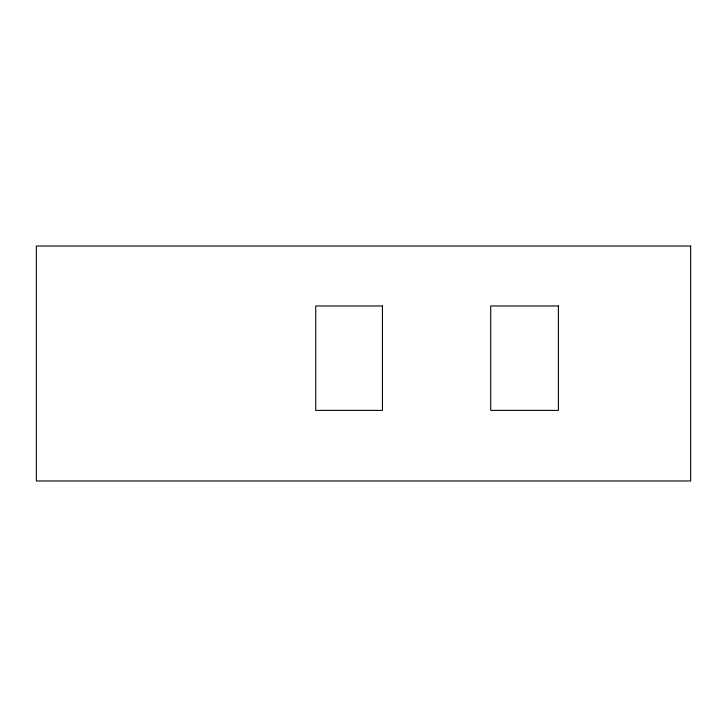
<?xml version="1.0" encoding="UTF-8"?>
<svg xmlns="http://www.w3.org/2000/svg" width="727" height="727" viewBox="0 0 727 727"><rect width="100%" height="100%" fill="white"/><g stroke="black" fill="none" stroke-linecap="round" stroke-linejoin="round"><path stroke-width="1.09" d="M690.65 246.035L36.35 246.035L36.35 480.965L690.65 480.965L690.65 246.035M382.447 305.976L315.745 305.976L315.745 410.392L382.447 410.392L382.447 305.976M558.4 305.976L490.725 305.976L490.725 410.392L558.4 410.392L558.4 305.976"/></g></svg>
